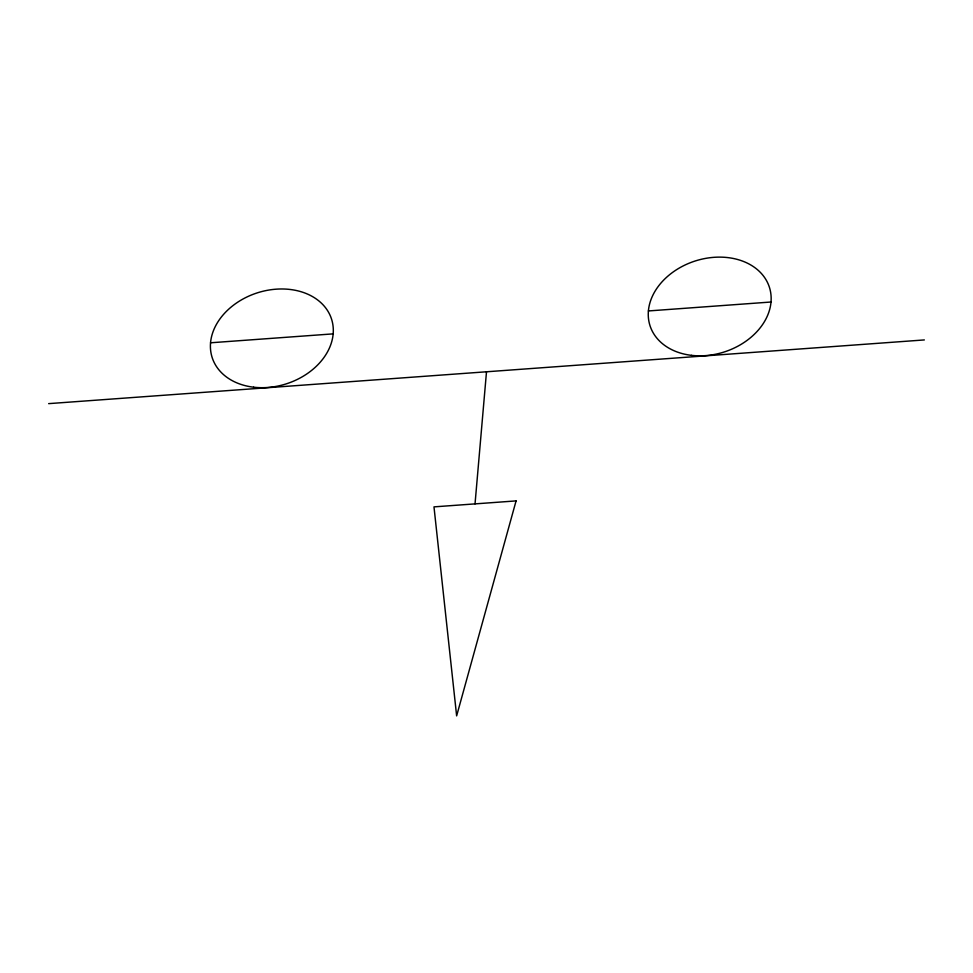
<?xml version="1.0" encoding="UTF-8"?>
<svg xmlns="http://www.w3.org/2000/svg" width="973" height="973" viewBox="0 0 973 973"><rect width="100%" height="100%" fill="white"/><g stroke="black" fill="none" stroke-linecap="round" stroke-linejoin="round"><path stroke-width="1.46" d="M475.031 503.88L486.5 371.783M210.557 342.788L333.155 333.873M648.407 310.946L771.005 302.019M48.65 403.637L924.35 339.93M516.079 500.9L456.641 715.873L433.982 506.872L516.079 500.9M253.649 387.205A62.71 47.75 -17.9 0 0 331.793 319.898A62.71 47.75 -17.9 0 0 230.139 307.894A62.71 47.75 -17.9 0 0 253.649 387.205M691.499 355.352A62.71 47.75 -17.9 0 0 769.643 288.044A62.71 47.75 -17.9 0 0 667.989 276.04A62.71 47.75 -17.9 0 0 691.499 355.352"/></g></svg>
